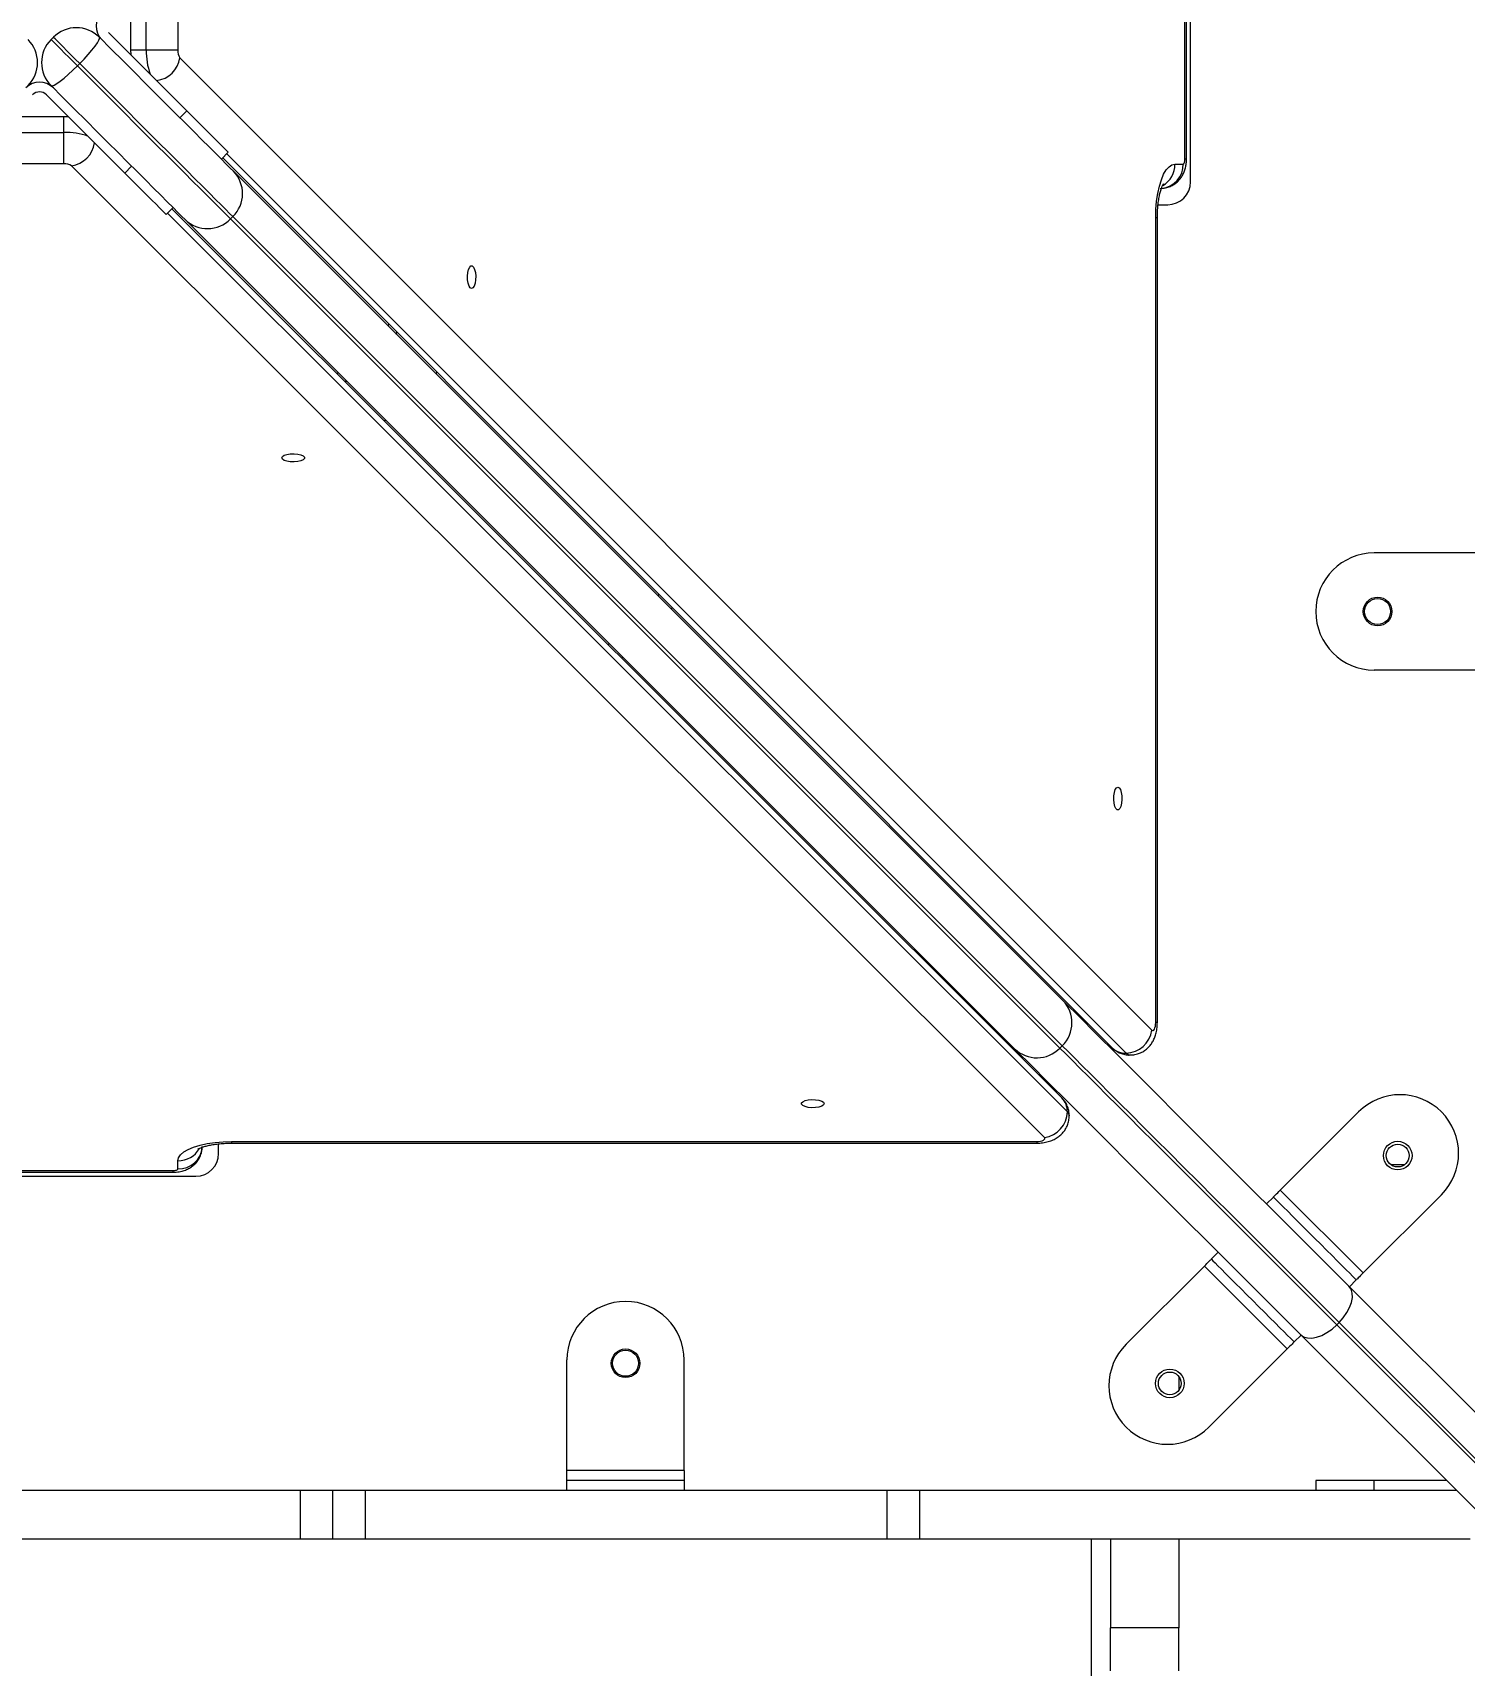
# Model space of a CAD drawing. Header units: millimetres. Extents: x -6332 to 8932, y -6739 to 7096.
# Drawn here: x -1848 to -1409, y 2846 to 3348 of the extents above; entities that cross this region are included whole.
import ezdxf

# ---------------------------------------------------------------- set-up
doc = ezdxf.new("R2010")
doc.units = ezdxf.units.MM
for name, color, linetype in [('DIKOM_ОБЪЕКТ', 7, 'Continuous'), ('DIKOM_РАЗМЕР_ЗОНА', 7, 'Continuous'), ('DIKOM_РАЗМЕР_ОБЪЕКТА', 7, 'Continuous')]:
    doc.layers.add(name, color=color, linetype=linetype)
doc.styles.add('style1', font='arial.ttf', dxfattribs={"width": 0.8})
doc.dimstyles.new('1-50', dxfattribs={"dimtxt": 300, "dimasz": 200, "dimexe": 100, "dimexo": 0, "dimgap": 100, "dimtad": 1, "dimtxsty": 'style1', "dimcen": 200, "dimclrd": 7, "dimclre": 7, "dimclrt": 7, "dimadec": 1, "dimazin": 2, "dimtfac": 1, "dimtmove": 0, "dimatfit": 2, "dimfxl": 0, "dimlwd": 25, "dimlwe": 18, "dimarcsym": 0})

# ---------------------------------------------------------------- blocks, each defined once
blk = doc.blocks.new('*D9')
at = {"layer": 'Defpoints', "color": 0, "transparency": 16777216}
for p in [(777.17, 5593.97), (-4228.73, -3389.78), (7301.72, -3389.78)]:
    blk.add_point(p, dxfattribs=at)
at = {"layer": 'DIKOM_РАЗМЕР_ОБЪЕКТА', "color": 7, "lineweight": 18, "transparency": 16777216}
for p, q in [((777.17, 5593.97), (7401.72, 5593.97)), ((-4228.73, -3389.78), (7401.72, -3389.78))]:
    blk.add_line(p, q, dxfattribs=at)
at = {"layer": 'DIKOM_РАЗМЕР_ОБЪЕКТА', "color": 7, "lineweight": 25, "transparency": 16777216}
blk.add_line((7301.72, 5393.97), (7301.72, -3189.78), dxfattribs=at)
at = {"layer": 'DIKOM_РАЗМЕР_ОБЪЕКТА', "color": 7, "transparency": 16777216}
for points in [[(7268.39, 5393.97), (7335.06, 5393.97), (7301.72, 5593.97)], [(7268.39, -3189.78), (7335.06, -3189.78), (7301.72, -3389.78)]]:
    blk.add_solid(points, dxfattribs=at)
at = {"layer": 'DIKOM_РАЗМЕР_ОБЪЕКТА', "color": 7, "transparency": 16777216, "insert": (7048.55, 1153.71), "char_height": 300, "attachment_point": 5, "rotation": 90, "style": 'style1'}
blk.add_mtext('9000', dxfattribs=at)
blk = doc.blocks.new('*D10')
at = {"layer": 'Defpoints', "color": 0, "transparency": 16777216}
for p in [(4034.78, 3636.59), (-4490.85, -1960.46), (4034.78, -5533.39)]:
    blk.add_point(p, dxfattribs=at)
at = {"layer": 'DIKOM_РАЗМЕР_ОБЪЕКТА', "color": 7, "lineweight": 18, "transparency": 16777216}
for p, q in [((4034.78, 3636.59), (4034.78, -5633.39)), ((-4490.85, -1960.46), (-4490.85, -5633.39))]:
    blk.add_line(p, q, dxfattribs=at)
at = {"layer": 'DIKOM_РАЗМЕР_ОБЪЕКТА', "color": 7, "lineweight": 25, "transparency": 16777216}
blk.add_line((-4290.85, -5533.39), (3834.78, -5533.39), dxfattribs=at)
at = {"layer": 'DIKOM_РАЗМЕР_ОБЪЕКТА', "color": 7, "transparency": 16777216}
for points in [[(-4290.85, -5500.05), (-4290.85, -5566.72), (-4490.85, -5533.39)], [(3834.78, -5500.05), (3834.78, -5566.72), (4034.78, -5533.39)]]:
    blk.add_solid(points, dxfattribs=at)
at = {"layer": 'DIKOM_РАЗМЕР_ОБЪЕКТА', "color": 7, "transparency": 16777216, "insert": (308.03, -5280.21), "char_height": 300, "attachment_point": 5, "style": 'style1'}
blk.add_mtext('8500', dxfattribs=at)
blk = doc.blocks.new('*D11')
at = {"layer": 'Defpoints', "color": 0, "transparency": 16777216}
for p in [(1114.35, 7096.35), (-4349.59, -4627.34), (8831.76, -4627.34)]:
    blk.add_point(p, dxfattribs=at)
at = {"layer": 'DIKOM_РАЗМЕР_ЗОНА', "color": 7, "lineweight": 18, "transparency": 16777216}
for p, q in [((1114.35, 7096.35), (8931.76, 7096.35)), ((-4349.59, -4627.34), (8931.76, -4627.34))]:
    blk.add_line(p, q, dxfattribs=at)
at = {"layer": 'DIKOM_РАЗМЕР_ЗОНА', "color": 7, "lineweight": 25, "transparency": 16777216}
blk.add_line((8831.76, 6896.35), (8831.76, -4427.34), dxfattribs=at)
at = {"layer": 'DIKOM_РАЗМЕР_ЗОНА', "color": 7, "transparency": 16777216}
for points in [[(8798.42, 6896.35), (8865.09, 6896.35), (8831.76, 7096.35)], [(8798.42, -4427.34), (8865.09, -4427.34), (8831.76, -4627.34)]]:
    blk.add_solid(points, dxfattribs=at)
at = {"layer": 'DIKOM_РАЗМЕР_ЗОНА', "color": 7, "transparency": 16777216, "insert": (8578.59, 1308.2), "char_height": 300, "attachment_point": 5, "rotation": 90, "style": 'style1'}
blk.add_mtext('11750', dxfattribs=at)
blk = doc.blocks.new('*D12')
at = {"layer": 'Defpoints', "color": 0, "transparency": 16777216}
for p in [(6134.38, 3354.85), (-6332, -2644.93), (6134.38, -6639)]:
    blk.add_point(p, dxfattribs=at)
at = {"layer": 'DIKOM_РАЗМЕР_ЗОНА', "color": 7, "lineweight": 18, "transparency": 16777216}
for p, q in [((6134.38, 3354.85), (6134.38, -6739)), ((-6332, -2644.93), (-6332, -6739))]:
    blk.add_line(p, q, dxfattribs=at)
at = {"layer": 'DIKOM_РАЗМЕР_ЗОНА', "color": 7, "lineweight": 25, "transparency": 16777216}
blk.add_line((-6132, -6639), (5934.38, -6639), dxfattribs=at)
at = {"layer": 'DIKOM_РАЗМЕР_ЗОНА', "color": 7, "transparency": 16777216}
for points in [[(-6132, -6605.67), (-6132, -6672.33), (-6332, -6639)], [(5934.38, -6605.67), (5934.38, -6672.33), (6134.38, -6639)]]:
    blk.add_solid(points, dxfattribs=at)
at = {"layer": 'DIKOM_РАЗМЕР_ЗОНА', "color": 7, "transparency": 16777216, "insert": (-98.81, -6385.83), "char_height": 300, "attachment_point": 5, "style": 'style1'}
blk.add_mtext('12500', dxfattribs=at)

msp = doc.modelspace()

# ---------------------------------------------------------------- linework, layer by layer
at = {"layer": 'DIKOM_ОБЪЕКТ', "color": 7, "linetype": 'Continuous', "lineweight": 15}
for p, q in [((-1492.794, 3302.087), (-1492.794, 3398.087)), ((-1494.523, 3309.087), (-1494.523, 3391.087)), ((-1494.025, 3309.087), (-1494.025, 3391.087)), ((-1818.357, 3357.56), (-1818.357, 3342.614)), ((-1813.543, 3342.614), (-1813.543, 3357.56)), ((-1803.855, 3357.56), (-1803.855, 3342.614)), ((-1842.795, 3345.844), (-1842.087, 3346.551)), ((-1841.96, 3346.423), (-1842.087, 3346.551)), ((-1841.581, 3346.045), (-1841.96, 3346.423)), ((-1827.884, 3346.218), (-1827.945, 3346.551)), ((-1827.945, 3346.551), (-1824.293, 3342.899)), ((-1801.075, 3323.924), (-1825.117, 3347.965)), ((-1842.795, 3345.844), (-1842.667, 3345.717)), ((-1842.667, 3345.717), (-1842.288, 3345.337)), ((-1842.288, 3345.337), (-1841.671, 3344.721)), ((-1841.671, 3344.721), (-1840.84, 3343.889)), ((-1840.964, 3345.428), (-1841.581, 3346.045)), ((-1840.133, 3344.596), (-1840.964, 3345.428)), ((-1840.84, 3343.889), (-1839.823, 3342.873)), ((-1839.116, 3343.58), (-1840.133, 3344.596)), ((-1839.823, 3342.873), (-1838.659, 3341.708)), ((-1837.951, 3342.415), (-1839.116, 3343.58)), ((-1838.659, 3341.708), (-1837.388, 3340.437)), ((-1836.681, 3341.144), (-1837.951, 3342.415)), ((-1831.377, 3341.253), (-1830.248, 3342.569)), ((-1830.248, 3342.569), (-1829.302, 3343.766)), ((-1829.302, 3343.766), (-1828.576, 3344.798)), ((-1828.576, 3344.798), (-1828.097, 3345.626)), ((-1828.097, 3345.626), (-1827.884, 3346.218)), ((-1824.293, 3342.899), (-1820.7, 3339.306)), ((-1813.543, 3342.614), (-1818.357, 3342.614)), ((-1803.855, 3342.614), (-1813.543, 3342.614)), ((-1837.496, 3335.134), (-1836.112, 3336.403)), ((-1837.388, 3340.437), (-1836.057, 3339.106)), ((-1835.349, 3339.813), (-1836.681, 3341.144)), ((-1836.112, 3336.403), (-1834.713, 3337.763)), ((-1836.057, 3339.106), (-1834.713, 3337.763)), ((-1834.006, 3338.47), (-1835.349, 3339.813)), ((-1834.006, 3338.47), (-1834.713, 3337.763)), ((-1834.713, 3337.763), (-1831, 3334.049)), ((-1834.006, 3338.47), (-1832.646, 3339.869)), ((-1830.293, 3334.756), (-1834.006, 3338.47)), ((-1832.646, 3339.869), (-1831.377, 3341.253)), ((-1820.7, 3339.306), (-1817.189, 3335.795)), ((-1803.261, 3340.261), (-1504.671, 3041.435)), ((-1842.795, 3331.702), (-1842.462, 3331.641)), ((-1839.142, 3328.049), (-1842.795, 3331.702)), ((-1842.462, 3331.641), (-1841.87, 3331.854)), ((-1841.87, 3331.854), (-1841.042, 3332.333)), ((-1841.042, 3332.333), (-1840.009, 3333.059)), ((-1840.009, 3333.059), (-1838.812, 3334.005)), ((-1838.812, 3334.005), (-1837.496, 3335.134)), ((-1831, 3334.049), (-1827.339, 3330.388)), ((-1826.632, 3331.095), (-1830.293, 3334.756)), ((-1817.189, 3335.795), (-1813.778, 3332.383)), ((-1813.778, 3332.383), (-1810.486, 3329.092)), ((-1844.209, 3328.874), (-1820.167, 3304.832)), ((-1835.55, 3324.457), (-1839.142, 3328.049)), ((-1827.339, 3330.388), (-1823.746, 3326.796)), ((-1823.039, 3327.503), (-1826.632, 3331.095)), ((-1823.746, 3326.796), (-1820.239, 3323.288)), ((-1819.532, 3323.995), (-1823.039, 3327.503)), ((-1810.486, 3329.092), (-1807.332, 3325.938)), ((-1838.857, 3322.114), (-1853.803, 3322.114)), ((-1838.857, 3317.299), (-1838.857, 3322.114)), ((-1832.038, 3320.945), (-1835.55, 3324.457)), ((-1820.239, 3323.288), (-1816.831, 3319.881)), ((-1816.124, 3320.588), (-1819.532, 3323.995)), ((-1807.332, 3325.938), (-1804.334, 3322.94)), ((-1804.334, 3322.94), (-1801.508, 3320.115)), ((-1803.197, 3321.803), (-1801.075, 3323.924)), ((-1799.264, 3322.113), (-1801.075, 3323.924)), ((-1797.489, 3320.338), (-1799.264, 3322.113)), ((-1853.803, 3317.299), (-1838.857, 3317.299)), ((-1838.857, 3307.612), (-1838.857, 3317.299)), ((-1828.627, 3317.534), (-1832.038, 3320.945)), ((-1825.335, 3314.242), (-1828.627, 3317.534)), ((-1816.831, 3319.881), (-1813.539, 3316.589)), ((-1812.832, 3317.296), (-1816.124, 3320.588)), ((-1813.539, 3316.589), (-1810.378, 3313.427)), ((-1809.671, 3314.134), (-1812.832, 3317.296)), ((-1801.508, 3320.115), (-1798.872, 3317.478)), ((-1798.872, 3317.478), (-1796.438, 3315.044)), ((-1795.788, 3318.636), (-1797.489, 3320.338)), ((-1794.194, 3317.042), (-1795.788, 3318.636)), ((-1792.74, 3315.589), (-1794.194, 3317.042)), ((-1822.181, 3311.089), (-1825.335, 3314.242)), ((-1810.378, 3313.427), (-1807.36, 3310.41)), ((-1806.653, 3311.117), (-1809.671, 3314.134)), ((-1796.438, 3315.044), (-1794.222, 3312.828)), ((-1794.222, 3312.828), (-1792.236, 3310.842)), ((-1791.456, 3314.305), (-1792.74, 3315.589)), ((-1790.368, 3313.216), (-1791.456, 3314.305)), ((-1789.498, 3312.346), (-1790.368, 3313.216)), ((-1788.863, 3311.711), (-1789.498, 3312.346)), ((-1788.477, 3311.326), (-1788.863, 3311.711)), ((-1788.347, 3311.196), (-1788.477, 3311.326)), ((-1838.857, 3307.612), (-1853.803, 3307.612)), ((-1537.679, 3008.428), (-1836.504, 3307.018)), ((-1819.183, 3308.091), (-1822.181, 3311.089)), ((-1818.046, 3306.953), (-1820.167, 3304.832)), ((-1816.358, 3305.265), (-1819.183, 3308.091)), ((-1807.36, 3310.41), (-1804.5, 3307.55)), ((-1803.793, 3308.257), (-1806.653, 3311.117)), ((-1804.5, 3307.55), (-1801.81, 3304.86)), ((-1801.103, 3305.567), (-1803.793, 3308.257)), ((-1792.236, 3310.842), (-1790.49, 3309.095)), ((-1790.49, 3309.095), (-1788.994, 3307.6)), ((-1790.469, 3309.074), (-1788.347, 3311.196)), ((-1790.087, 3309.456), (-1516.979, 3036.134)), ((-1788.994, 3307.6), (-1787.758, 3306.364)), ((-1512.58, 3034.375), (-1788.765, 3310.778)), ((-1787.758, 3306.364), (-1786.788, 3305.393)), ((-1500.248, 3305.789), (-1499.392, 3306.779)), ((-1499.392, 3306.779), (-1498.49, 3307.384)), ((-1498.49, 3307.384), (-1497.566, 3307.587)), ((-1497.566, 3307.587), (-1495.06, 3307.587)), ((-1495.06, 3307.587), (-1494.955, 3307.616)), ((-1494.955, 3307.616), (-1494.854, 3307.701)), ((-1494.854, 3307.701), (-1494.761, 3307.839)), ((-1494.761, 3307.839), (-1494.68, 3308.026)), ((-1494.68, 3308.026), (-1494.613, 3308.253)), ((-1494.613, 3308.253), (-1494.563, 3308.513)), ((-1494.563, 3308.513), (-1494.533, 3308.794)), ((-1494.533, 3308.794), (-1494.523, 3309.087)), ((-1494.025, 3309.087), (-1494.523, 3309.087)), ((-1820.167, 3304.832), (-1818.356, 3303.021)), ((-1818.356, 3303.021), (-1816.581, 3301.246)), ((-1813.721, 3302.629), (-1816.358, 3305.265)), ((-1811.288, 3300.195), (-1813.721, 3302.629)), ((-1801.81, 3304.86), (-1799.303, 3302.352)), ((-1798.595, 3303.059), (-1801.103, 3305.567)), ((-1799.303, 3302.352), (-1796.988, 3300.038)), ((-1796.281, 3300.745), (-1798.595, 3303.059)), ((-1786.788, 3305.393), (-1531.993, 3050.6)), ((-1502.346, 3300.785), (-1501.744, 3302.754)), ((-1501.744, 3302.754), (-1501.039, 3304.436)), ((-1501.039, 3304.436), (-1500.248, 3305.789)), ((-1816.581, 3301.246), (-1814.88, 3299.544)), ((-1814.88, 3299.544), (-1813.286, 3297.951)), ((-1813.286, 3297.951), (-1811.832, 3296.497)), ((-1811.832, 3296.497), (-1810.548, 3295.213)), ((-1809.071, 3297.979), (-1811.288, 3300.195)), ((-1807.085, 3295.992), (-1809.071, 3297.979)), ((-1796.988, 3300.038), (-1794.878, 3297.927)), ((-1794.171, 3298.635), (-1796.281, 3300.745)), ((-1794.878, 3297.927), (-1792.981, 3296.03)), ((-1792.274, 3296.737), (-1794.171, 3298.635)), ((-1790.598, 3295.062), (-1792.274, 3296.737)), ((-1503.185, 3296.186), (-1502.83, 3298.578)), ((-1502.83, 3298.578), (-1502.346, 3300.785)), ((-1810.548, 3295.213), (-1809.46, 3294.125)), ((-1809.46, 3294.125), (-1808.589, 3293.254)), ((-1808.589, 3293.254), (-1807.955, 3292.62)), ((-1807.955, 3292.62), (-1807.569, 3292.234)), ((-1807.569, 3292.234), (-1807.439, 3292.104)), ((-1807.439, 3292.104), (-1805.318, 3294.225)), ((-1805.339, 3294.246), (-1807.085, 3295.992)), ((-1807.021, 3292.522), (-1530.618, 3016.336)), ((-1532.378, 3020.736), (-1805.7, 3293.843)), ((-1803.844, 3292.751), (-1805.339, 3294.246)), ((-1802.607, 3291.514), (-1803.844, 3292.751)), ((-1801.637, 3290.544), (-1802.607, 3291.514)), ((-1792.981, 3296.03), (-1791.305, 3294.354)), ((-1791.305, 3294.354), (-1789.858, 3292.908)), ((-1789.151, 3293.615), (-1790.598, 3295.062)), ((-1789.858, 3292.908), (-1788.647, 3291.696)), ((-1787.939, 3292.403), (-1789.151, 3293.615)), ((-1788.647, 3291.696), (-1787.676, 3290.725)), ((-1786.969, 3291.432), (-1787.939, 3292.403)), ((-1787.676, 3290.725), (-1786.969, 3291.432)), ((-1532.175, 3036.638), (-1786.969, 3291.432)), ((-1503.474, 3291.087), (-1503.401, 3293.668)), ((-1503.401, 3293.668), (-1503.185, 3296.186)), ((-1502.752, 3295.087), (-1499.794, 3295.087)), ((-1546.843, 3035.75), (-1801.637, 3290.544)), ((-1787.676, 3290.725), (-1532.882, 3035.931)), ((-1503.474, 3043.789), (-1503.474, 3291.087)), ((-1502.977, 3291.087), (-1503.474, 3291.087)), ((-1502.977, 3043.789), (-1502.977, 3291.087)), ((-1714.214, 3275.929), (-1713.824, 3276.303)), ((-1713.824, 3276.303), (-1713.411, 3276.303)), ((-1713.411, 3276.303), (-1713.021, 3275.929)), ((-1714.866, 3273.14), (-1714.765, 3274.257)), ((-1714.832, 3271.992), (-1714.866, 3273.14)), ((-1714.667, 3270.937), (-1714.832, 3271.992)), ((-1714.765, 3274.257), (-1714.539, 3275.222)), ((-1714.539, 3275.222), (-1714.214, 3275.929)), ((-1713.021, 3275.929), (-1712.696, 3275.222)), ((-1712.696, 3275.222), (-1712.47, 3274.257)), ((-1712.403, 3271.992), (-1712.568, 3270.937)), ((-1712.47, 3274.257), (-1712.369, 3273.14)), ((-1712.369, 3273.14), (-1712.403, 3271.992)), ((-1714.387, 3270.089), (-1714.667, 3270.937)), ((-1714.024, 3269.541), (-1714.387, 3270.089)), ((-1713.618, 3269.351), (-1714.024, 3269.541)), ((-1713.211, 3269.541), (-1713.618, 3269.351)), ((-1712.848, 3270.089), (-1713.211, 3269.541)), ((-1712.568, 3270.937), (-1712.848, 3270.089)), ((-1739.143, 3257.749), (-1739.062, 3258.392)), ((-1736.654, 3255.26), (-1736.573, 3255.901)), ((-1755.134, 3243.318), (-1754.491, 3243.398)), ((-1724.434, 3243.752), (-1724.513, 3243.119)), ((-1752.643, 3240.829), (-1752.001, 3240.909)), ((-1739.86, 3228.768), (-1740.494, 3228.689)), ((-1771.943, 3217.313), (-1771.753, 3217.72)), ((-1771.753, 3216.906), (-1771.943, 3217.313)), ((-1771.753, 3217.72), (-1771.205, 3218.082)), ((-1771.205, 3216.543), (-1771.753, 3216.906)), ((-1771.205, 3218.082), (-1770.357, 3218.362)), ((-1770.357, 3216.264), (-1771.205, 3216.543)), ((-1770.357, 3218.362), (-1769.302, 3218.528)), ((-1769.302, 3216.098), (-1770.357, 3216.264)), ((-1769.302, 3218.528), (-1768.154, 3218.562)), ((-1768.154, 3216.064), (-1769.302, 3216.098)), ((-1768.154, 3218.562), (-1767.037, 3218.461)), ((-1767.037, 3216.165), (-1768.154, 3216.064)), ((-1767.037, 3218.461), (-1766.072, 3218.235)), ((-1766.072, 3216.391), (-1767.037, 3216.165)), ((-1766.072, 3218.235), (-1765.365, 3217.909)), ((-1765.365, 3216.716), (-1766.072, 3216.391)), ((-1765.365, 3217.909), (-1764.991, 3217.519)), ((-1764.991, 3217.107), (-1765.365, 3216.716)), ((-1764.991, 3217.519), (-1764.991, 3217.107)), ((-1402.33, 3188.087), (-1436.33, 3188.087)), ((-1656.127, 3175.391), (-1656.44, 3175.046)), ((-1652.284, 3170.89), (-1651.968, 3171.229)), ((-1671.29, 3160.197), (-1671.634, 3159.883)), ((-1667.473, 3155.725), (-1667.134, 3156.041)), ((-1402.33, 3152.087), (-1436.33, 3152.087)), ((-1515.88, 3115.349), (-1515.517, 3115.897)), ((-1515.517, 3115.897), (-1515.111, 3116.087)), ((-1515.111, 3116.087), (-1514.704, 3115.897)), ((-1514.704, 3115.897), (-1514.341, 3115.349)), ((-1516.359, 3112.298), (-1516.325, 3113.446)), ((-1516.258, 3111.181), (-1516.359, 3112.298)), ((-1516.325, 3113.446), (-1516.16, 3114.501)), ((-1516.033, 3110.216), (-1516.258, 3111.181)), ((-1516.16, 3114.501), (-1515.88, 3115.349)), ((-1514.341, 3115.349), (-1514.061, 3114.501)), ((-1513.963, 3111.181), (-1514.188, 3110.216)), ((-1514.061, 3114.501), (-1513.896, 3113.446)), ((-1513.862, 3112.298), (-1513.963, 3111.181)), ((-1513.896, 3113.446), (-1513.862, 3112.298)), ((-1515.707, 3109.509), (-1516.033, 3110.216)), ((-1515.317, 3109.135), (-1515.707, 3109.509)), ((-1514.904, 3109.135), (-1515.317, 3109.135)), ((-1514.514, 3109.509), (-1514.904, 3109.135)), ((-1514.188, 3110.216), (-1514.514, 3109.509)), ((-1531.993, 3050.6), (-1530.142, 3048.749)), ((-1530.142, 3048.749), (-1528.033, 3046.639)), ((-1528.033, 3046.639), (-1525.669, 3044.275)), ((-1525.669, 3044.275), (-1523.052, 3041.658)), ((-1523.052, 3041.658), (-1520.186, 3038.792)), ((-1504.671, 3041.435), (-1504.463, 3041.303)), ((-1504.463, 3041.303), (-1504.249, 3041.312)), ((-1504.249, 3041.312), (-1504.042, 3041.462)), ((-1504.042, 3041.462), (-1503.854, 3041.745)), ((-1503.854, 3041.745), (-1503.695, 3042.144)), ((-1503.695, 3042.144), (-1503.574, 3042.637)), ((-1503.574, 3042.637), (-1503.499, 3043.196)), ((-1503.499, 3043.196), (-1503.474, 3043.789)), ((-1502.977, 3043.789), (-1503.474, 3043.789)), ((-1544.992, 3033.899), (-1546.843, 3035.75)), ((-1532.882, 3035.931), (-1532.175, 3036.638)), ((-1532.882, 3035.931), (-1531.091, 3034.14)), ((-1530.383, 3034.847), (-1532.175, 3036.638)), ((-1520.186, 3038.792), (-1517.074, 3035.68)), ((-1517.074, 3035.68), (-1513.72, 3032.326)), ((-1516.852, 3036.011), (-1516.979, 3036.134)), ((-1542.883, 3031.79), (-1544.992, 3033.899)), ((-1540.518, 3029.426), (-1542.883, 3031.79)), ((-1531.091, 3034.14), (-1529.05, 3032.099)), ((-1528.342, 3032.806), (-1530.383, 3034.847)), ((-1529.05, 3032.099), (-1526.761, 3029.811)), ((-1526.054, 3030.518), (-1528.342, 3032.806)), ((-1523.522, 3027.986), (-1526.054, 3030.518)), ((-1513.72, 3032.326), (-1510.128, 3028.734)), ((-1511.916, 3033.905), (-1512.58, 3034.375)), ((-1511.37, 3033.789), (-1511.916, 3033.905)), ((-1537.901, 3026.809), (-1540.518, 3029.426)), ((-1535.035, 3023.943), (-1537.901, 3026.809)), ((-1526.761, 3029.811), (-1524.229, 3027.278)), ((-1524.229, 3027.278), (-1521.455, 3024.505)), ((-1520.748, 3025.212), (-1523.522, 3027.986)), ((-1510.128, 3028.734), (-1506.302, 3024.908)), ((-1531.923, 3020.831), (-1535.035, 3023.943)), ((-1532.277, 3020.632), (-1532.378, 3020.736)), ((-1528.569, 3017.477), (-1531.923, 3020.831)), ((-1521.455, 3024.505), (-1518.444, 3021.493)), ((-1517.737, 3022.2), (-1520.748, 3025.212)), ((-1518.444, 3021.493), (-1515.198, 3018.247)), ((-1514.491, 3018.954), (-1517.737, 3022.2)), ((-1506.302, 3024.908), (-1502.248, 3020.854)), ((-1502.248, 3020.854), (-1497.969, 3016.575)), ((-1612.282, 3019.074), (-1611.908, 3019.464)), ((-1612.282, 3018.661), (-1612.282, 3019.074)), ((-1611.908, 3018.271), (-1612.282, 3018.661)), ((-1611.908, 3019.464), (-1611.201, 3019.789)), ((-1611.201, 3017.945), (-1611.908, 3018.271)), ((-1611.201, 3019.789), (-1610.236, 3020.015)), ((-1610.236, 3017.72), (-1611.201, 3017.945)), ((-1610.236, 3020.015), (-1609.119, 3020.116)), ((-1609.119, 3017.618), (-1610.236, 3017.72)), ((-1609.119, 3020.116), (-1607.971, 3020.082)), ((-1607.971, 3017.653), (-1609.119, 3017.618)), ((-1607.971, 3020.082), (-1606.916, 3019.916)), ((-1606.916, 3017.818), (-1607.971, 3017.653)), ((-1606.916, 3019.916), (-1606.068, 3019.637)), ((-1606.068, 3018.097), (-1606.916, 3017.818)), ((-1606.068, 3019.637), (-1605.52, 3019.274)), ((-1605.52, 3018.46), (-1606.068, 3018.097)), ((-1605.52, 3019.274), (-1605.33, 3018.867)), ((-1605.33, 3018.867), (-1605.52, 3018.46)), ((-1530.618, 3016.336), (-1530.148, 3015.673)), ((-1530.148, 3015.673), (-1530.032, 3015.126)), ((-1524.977, 3013.885), (-1528.569, 3017.477)), ((-1515.198, 3018.247), (-1511.722, 3014.771)), ((-1511.014, 3015.478), (-1514.491, 3018.954)), ((-1507.312, 3011.776), (-1511.014, 3015.478)), ((-1497.969, 3016.575), (-1493.472, 3012.078)), ((-1465.2, 2992.291), (-1441.158, 3016.332)), ((-1521.151, 3010.059), (-1524.977, 3013.885)), ((-1511.722, 3014.771), (-1508.019, 3011.069)), ((-1508.019, 3011.069), (-1504.096, 3007.145)), ((-1503.388, 3007.852), (-1507.312, 3011.776)), ((-1493.472, 3012.078), (-1488.761, 3007.367)), ((-1800.679, 3004.795), (-1798.997, 3005.5)), ((-1798.997, 3005.5), (-1797.029, 3006.102)), ((-1797.029, 3006.102), (-1794.821, 3006.587)), ((-1794.821, 3006.587), (-1792.429, 3006.941)), ((-1792.429, 3006.941), (-1789.911, 3007.158)), ((-1791.33, 3003.551), (-1791.33, 3006.51)), ((-1789.911, 3007.158), (-1787.33, 3007.23)), ((-1787.33, 3007.23), (-1540.032, 3007.23)), ((-1787.33, 3007.23), (-1787.33, 3006.733)), ((-1787.33, 3006.733), (-1540.032, 3006.733)), ((-1540.032, 3007.23), (-1539.44, 3007.256)), ((-1540.032, 3007.23), (-1540.032, 3006.733)), ((-1539.44, 3007.256), (-1538.881, 3007.331)), ((-1538.881, 3007.331), (-1538.387, 3007.452)), ((-1538.387, 3007.452), (-1537.988, 3007.61)), ((-1537.988, 3007.61), (-1537.705, 3007.799)), ((-1537.705, 3007.799), (-1537.555, 3008.006)), ((-1537.546, 3008.219), (-1537.679, 3008.428)), ((-1537.555, 3008.006), (-1537.546, 3008.219)), ((-1517.097, 3006.004), (-1521.151, 3010.059)), ((-1512.818, 3001.726), (-1517.097, 3006.004)), ((-1504.096, 3007.145), (-1499.955, 3003.005)), ((-1499.248, 3003.712), (-1503.388, 3007.852)), ((-1488.761, 3007.367), (-1483.843, 3002.449)), ((-1803.83, 3001.323), (-1803.627, 3002.247)), ((-1803.83, 2998.817), (-1803.83, 3001.323)), ((-1803.627, 3002.247), (-1803.023, 3003.148)), ((-1803.023, 3003.148), (-1802.032, 3004.005)), ((-1802.032, 3004.005), (-1800.679, 3004.795)), ((-1508.321, 2997.229), (-1512.818, 3001.726)), ((-1499.955, 3003.005), (-1495.603, 2998.652)), ((-1494.896, 2999.36), (-1499.248, 3003.712)), ((-1483.843, 3002.449), (-1478.723, 2997.329)), ((-1894.33, 2996.551), (-1798.33, 2996.551)), ((-1887.33, 2998.279), (-1805.33, 2998.279)), ((-1887.33, 2997.782), (-1805.33, 2997.782)), ((-1805.33, 2998.279), (-1805.037, 2998.29)), ((-1805.33, 2997.782), (-1805.33, 2998.279)), ((-1805.037, 2998.29), (-1804.756, 2998.32)), ((-1804.756, 2998.32), (-1804.497, 2998.37)), ((-1804.497, 2998.37), (-1804.27, 2998.436)), ((-1804.27, 2998.436), (-1804.083, 2998.518)), ((-1804.083, 2998.518), (-1803.944, 2998.611)), ((-1803.944, 2998.611), (-1803.859, 2998.712)), ((-1803.859, 2998.712), (-1803.83, 2998.817)), ((-1503.611, 2992.518), (-1508.321, 2997.229)), ((-1495.603, 2998.652), (-1491.044, 2994.094)), ((-1490.337, 2994.801), (-1494.896, 2999.36)), ((-1478.723, 2997.329), (-1473.409, 2992.014)), ((-1427.051, 3000.087), (-1431.223, 3000.087)), ((-1498.692, 2987.6), (-1503.611, 2992.518)), ((-1491.044, 2994.094), (-1486.285, 2989.334)), ((-1485.578, 2990.041), (-1490.337, 2994.801)), ((-1473.409, 2992.014), (-1467.905, 2986.511)), ((-1467.321, 2990.17), (-1467.28, 2990.21)), ((-1467.28, 2990.21), (-1467.159, 2990.331)), ((-1467.159, 2990.331), (-1466.963, 2990.527)), ((-1466.963, 2990.527), (-1466.7, 2990.791)), ((-1466.7, 2990.791), (-1466.378, 2991.112)), ((-1466.378, 2991.112), (-1466.011, 2991.479)), ((-1466.011, 2991.479), (-1465.613, 2991.877)), ((-1465.613, 2991.877), (-1465.2, 2992.291)), ((-1439.744, 2966.835), (-1465.2, 2992.291)), ((-1439.744, 2966.835), (-1415.702, 2990.877)), ((-1493.573, 2982.48), (-1498.692, 2987.6)), ((-1486.285, 2989.334), (-1481.33, 2984.38)), ((-1480.623, 2985.087), (-1485.578, 2990.041)), ((-1469.442, 2988.048), (-1467.321, 2990.17)), ((-1467.905, 2986.511), (-1462.219, 2980.825)), ((-1467.191, 2990.04), (-1467.321, 2990.17)), ((-1466.805, 2989.654), (-1467.191, 2990.04)), ((-1466.171, 2989.019), (-1466.805, 2989.654)), ((-1465.3, 2988.149), (-1466.171, 2989.019)), ((-1464.212, 2987.061), (-1465.3, 2988.149)), ((-1462.928, 2985.776), (-1464.212, 2987.061)), ((-1461.474, 2984.323), (-1462.928, 2985.776)), ((-1488.258, 2977.165), (-1493.573, 2982.48)), ((-1481.33, 2984.38), (-1476.187, 2979.236)), ((-1475.48, 2979.943), (-1480.623, 2985.087)), ((-1462.219, 2980.825), (-1456.358, 2974.963)), ((-1459.88, 2982.729), (-1461.474, 2984.323)), ((-1458.179, 2981.027), (-1459.88, 2982.729)), ((-1456.404, 2979.253), (-1458.179, 2981.027)), ((-1482.754, 2971.661), (-1488.258, 2977.165)), ((-1476.187, 2979.236), (-1470.86, 2973.91)), ((-1470.153, 2974.617), (-1475.48, 2979.943)), ((-1454.593, 2977.441), (-1456.404, 2979.253)), ((-1452.782, 2975.63), (-1454.593, 2977.441)), ((-1451.007, 2973.856), (-1452.782, 2975.63)), ((-1487.722, 2969.768), (-1487.356, 2970.135)), ((-1487.356, 2970.135), (-1487.034, 2970.456)), ((-1487.034, 2970.456), (-1486.77, 2970.72)), ((-1486.77, 2970.72), (-1486.574, 2970.916)), ((-1486.574, 2970.916), (-1486.453, 2971.037)), ((-1486.453, 2971.037), (-1486.413, 2971.077)), ((-1486.413, 2971.077), (-1484.291, 2973.199)), ((-1486.413, 2971.077), (-1486.283, 2970.948)), ((-1486.283, 2970.948), (-1485.897, 2970.562)), ((-1485.897, 2970.562), (-1485.263, 2969.927)), ((-1477.068, 2965.975), (-1482.754, 2971.661)), ((-1470.86, 2973.91), (-1465.358, 2968.407)), ((-1464.651, 2969.114), (-1470.153, 2974.617)), ((-1456.358, 2974.963), (-1450.328, 2968.934)), ((-1449.306, 2972.154), (-1451.007, 2973.856)), ((-1447.712, 2970.56), (-1449.306, 2972.154)), ((-1446.258, 2969.107), (-1447.712, 2970.56)), ((-1488.534, 2968.956), (-1512.576, 2944.914)), ((-1488.534, 2968.956), (-1488.12, 2969.37)), ((-1488.534, 2968.956), (-1463.078, 2943.501)), ((-1488.12, 2969.37), (-1487.722, 2969.768)), ((-1485.263, 2969.927), (-1484.392, 2969.057)), ((-1484.392, 2969.057), (-1483.304, 2967.969)), ((-1483.304, 2967.969), (-1482.02, 2966.685)), ((-1482.02, 2966.685), (-1480.566, 2965.231)), ((-1480.566, 2965.231), (-1478.972, 2963.637)), ((-1471.207, 2960.114), (-1477.068, 2965.975)), ((-1465.358, 2968.407), (-1459.686, 2962.735)), ((-1458.979, 2963.442), (-1464.651, 2969.114)), ((-1450.328, 2968.934), (-1444.138, 2962.744)), ((-1444.974, 2967.823), (-1446.258, 2969.107)), ((-1443.886, 2966.734), (-1444.974, 2967.823)), ((-1443.015, 2965.864), (-1443.886, 2966.734)), ((-1442.381, 2965.229), (-1443.015, 2965.864)), ((-1441.995, 2964.843), (-1442.381, 2965.229)), ((-1441.244, 2965.335), (-1441.508, 2965.071)), ((-1440.922, 2965.656), (-1441.244, 2965.335)), ((-1440.556, 2966.023), (-1440.922, 2965.656)), ((-1440.158, 2966.421), (-1440.556, 2966.023)), ((-1439.744, 2966.835), (-1440.158, 2966.421)), ((-1478.972, 2963.637), (-1477.271, 2961.936)), ((-1477.271, 2961.936), (-1475.496, 2960.161)), ((-1475.496, 2960.161), (-1473.685, 2958.35)), ((-1465.177, 2954.085), (-1471.207, 2960.114)), ((-1459.686, 2962.735), (-1453.851, 2956.901)), ((-1453.144, 2957.608), (-1458.979, 2963.442)), ((-1444.138, 2962.744), (-1380.614, 2899.22)), ((-1443.483, 2961.817), (-1444.138, 2962.744)), ((-1441.865, 2964.714), (-1443.986, 2962.592)), ((-1443.124, 2960.654), (-1443.483, 2961.817)), ((-1443.077, 2959.299), (-1443.124, 2960.654)), ((-1441.865, 2964.714), (-1441.995, 2964.843)), ((-1441.824, 2964.754), (-1441.865, 2964.714)), ((-1441.704, 2964.875), (-1441.824, 2964.754)), ((-1441.508, 2965.071), (-1441.704, 2964.875)), ((-1473.685, 2958.35), (-1471.873, 2956.538)), ((-1471.873, 2956.538), (-1470.099, 2954.764)), ((-1453.851, 2956.901), (-1447.861, 2950.91)), ((-1447.154, 2951.617), (-1453.144, 2957.608)), ((-1444.756, 2954.632), (-1443.909, 2956.229)), ((-1443.909, 2956.229), (-1443.341, 2957.805)), ((-1443.341, 2957.805), (-1443.077, 2959.299)), ((-1470.099, 2954.764), (-1468.397, 2953.062)), ((-1468.397, 2953.062), (-1466.804, 2951.469)), ((-1466.804, 2951.469), (-1465.35, 2950.015)), ((-1458.988, 2947.895), (-1465.177, 2954.085)), ((-1449.318, 2949.609), (-1447.861, 2950.91)), ((-1447.861, 2950.91), (-1447.154, 2951.617)), ((-1447.861, 2950.91), (-1384.337, 2887.386)), ((-1447.154, 2951.617), (-1445.852, 2953.075)), ((-1383.629, 2888.093), (-1447.154, 2951.617)), ((-1445.852, 2953.075), (-1444.756, 2954.632)), ((-1465.35, 2950.015), (-1464.066, 2948.731)), ((-1464.066, 2948.731), (-1462.977, 2947.642)), ((-1462.977, 2947.642), (-1462.107, 2946.772)), ((-1462.107, 2946.772), (-1461.472, 2946.137)), ((-1461.314, 2945.264), (-1461.578, 2945)), ((-1461.472, 2946.137), (-1461.086, 2945.751)), ((-1461.118, 2945.46), (-1461.314, 2945.264)), ((-1460.998, 2945.581), (-1461.118, 2945.46)), ((-1461.086, 2945.751), (-1460.957, 2945.622)), ((-1460.957, 2945.622), (-1460.998, 2945.581)), ((-1458.836, 2947.743), (-1460.957, 2945.622)), ((-1395.463, 2884.371), (-1458.988, 2947.895)), ((-1458.988, 2947.895), (-1458.06, 2947.239)), ((-1458.06, 2947.239), (-1456.897, 2946.881)), ((-1456.897, 2946.881), (-1455.543, 2946.833)), ((-1455.543, 2946.833), (-1454.049, 2947.098)), ((-1454.049, 2947.098), (-1452.473, 2947.665)), ((-1452.473, 2947.665), (-1450.875, 2948.513)), ((-1450.875, 2948.513), (-1449.318, 2949.609)), ((-1684.33, 2906.087), (-1684.33, 2940.087)), ((-1648.33, 2906.087), (-1648.33, 2940.087)), ((-1463.078, 2943.501), (-1487.12, 2919.459)), ((-1462.664, 2943.914), (-1463.078, 2943.501)), ((-1462.266, 2944.312), (-1462.664, 2943.914)), ((-1461.9, 2944.679), (-1462.266, 2944.312)), ((-1461.578, 2945), (-1461.9, 2944.679)), ((-1496.33, 2934.979), (-1496.33, 2930.808)), ((-1648.33, 2906.087), (-1684.33, 2906.087)), ((-1684.33, 2903.087), (-1684.33, 2906.087)), ((-1648.33, 2906.087), (-1648.33, 2903.087)), ((-1926.33, 2900.087), (-1766.33, 2900.087)), ((-1766.33, 2900.087), (-1756.33, 2900.087)), ((-1766.33, 2900.087), (-1766.33, 2885.087)), ((-1756.33, 2900.087), (-1756.33, 2885.087)), ((-1756.33, 2900.087), (-1746.33, 2900.087)), ((-1746.33, 2900.087), (-1746.33, 2885.087)), ((-1746.33, 2900.087), (-1586.067, 2900.087)), ((-1684.33, 2900.087), (-1684.33, 2903.087)), ((-1648.33, 2903.087), (-1684.33, 2903.087)), ((-1648.33, 2903.087), (-1648.33, 2900.087)), ((-1586.067, 2900.087), (-1586.067, 2885.087)), ((-1586.067, 2900.087), (-1576.081, 2900.087)), ((-1576.081, 2900.087), (-1576.081, 2885.087)), ((-1576.081, 2900.087), (-1411.179, 2900.087)), ((-1454.33, 2903.087), (-1454.33, 2900.087)), ((-1436.33, 2903.087), (-1454.33, 2903.087)), ((-1436.33, 2900.087), (-1436.33, 2903.087)), ((-1414.179, 2903.087), (-1436.33, 2903.087)), ((-1926.33, 2885.087), (-1766.33, 2885.087)), ((-1766.33, 2885.087), (-1756.33, 2885.087)), ((-1756.33, 2885.087), (-1746.33, 2885.087)), ((-1746.33, 2885.087), (-1586.067, 2885.087)), ((-1586.067, 2885.087), (-1576.081, 2885.087)), ((-1576.081, 2885.087), (-1406.918, 2885.087)), ((-1523.33, 2885.087), (-1523.33, 1423.389)), ((-1517.33, 2885.087), (-1517.33, 2857.799)), ((-1496.33, 2885.087), (-1496.33, 2857.799)), ((-1496.33, 2857.799), (-1517.33, 2857.799)), ((-1517.33, 2844.571), (-1517.33, 2857.799)), ((-1496.33, 2844.571), (-1496.33, 2857.799))]:
    msp.add_line(p, q, dxfattribs=at)
for centre, radius in [((-1435.33, 3170.087), 4.4), ((-1435.33, 3170.087), 4), ((-1429.137, 3002.897), 4.4), ((-1429.137, 3002.897), 3.5), ((-1666.33, 2939.087), 4.4), ((-1666.33, 2939.087), 4), ((-1499.141, 2932.894), 4.4), ((-1499.141, 2932.894), 3.5)]:
    msp.add_circle(centre, radius, dxfattribs=at)
for centre, radius, start, end in [((-1822.996, 3350.087), 6, 135, 225), ((-1835.016, 3339.48), 10, 45, 135), ((-1856.937, 3338.773), 10, 315, 45), ((-1835.724, 3338.773), 10, 135, 225), ((-1792.862, 3342.097), 20.688, 178.56649, 199.40809), ((-1800.109, 3342.307), 3.758, 175.30421, 212.98667), ((-1811.424, 3341.423), 8.245, 277.17132, 351.89423), ((-1846.33, 3326.752), 6, 45, 135), ((-1846.33, 3326.752), 3, 45, 135), ((-1838.337, 3296.637), 20.669, 70.58128, 91.44177), ((-1837.665, 3315.179), 8.243, 278.09937, 352.83508), ((-1838.551, 3303.864), 3.76, 57.02639, 94.67998), ((-1502.342, 3307.355), 7.286, 275.11862, 1.82307), ((-1505.124, 3307.474), 7.559, 300.43054, 0.85395), ((-1793.861, 3298.503), 9.874, 314.2655, 44.2473), ((-1499.794, 3302.087), 7, 270, 0), ((-1794.747, 3297.618), 9.875, 225.75643, 315.73077), ((-1436.33, 3170.087), 18, 90, 270), ((-1539.068, 3043.71), 9.875, 314.26813, 44.24472), ((-1512.793, 3042.574), 8.201, 271.4911, 352.01995), ((-1539.953, 3042.824), 9.875, 225.75662, 315.73057), ((-1512.672, 3040.532), 6.157, 227.23689, 270.86128), ((-1536.775, 3016.428), 6.157, 359.14348, 43.06572), ((-1428.43, 3003.604), 18, 315, 135), ((-1538.817, 3016.55), 8.202, 277.97925, 358.50509), ((-1803.598, 3006.099), 7.286, 268.17297, 354.84547), ((-1803.718, 3008.882), 7.56, 269.15159, 329.58738), ((-1798.33, 3003.551), 7, 270, 0), ((-1666.33, 2940.087), 18, 0, 180), ((-1499.848, 2932.187), 18, 135, 315)]:
    msp.add_arc(centre, radius, start, end, dxfattribs=at)
for points, knots in [([(-1818.357, 3342.614), (-1818.356, 3342.294), (-1818.355, 3341.784), (-1818.28, 3341.287), (-1818.253, 3341.101)], [0, 0, 0, 0, 0.6271182, 1, 1, 1, 1]), ([(-1837.348, 3322.013), (-1837.507, 3322.037), (-1838.003, 3322.111), (-1838.512, 3322.113), (-1838.857, 3322.114)], [0, 0, 0, 0, 0.3206835, 1, 1, 1, 1]), ([(-1502.062, 3300.087), (-1501.516, 3300.12), (-1500.483, 3300.184), (-1499.055, 3300.655), (-1497.831, 3301.305), (-1496.788, 3302.121), (-1495.924, 3303.059), (-1495.231, 3304.095), (-1494.692, 3305.227), (-1494.298, 3306.482), (-1494.065, 3307.782), (-1494.038, 3308.675), (-1494.025, 3309.087)], [0, 0, 0, 0, 0.121186, 0.228836, 0.3307707, 0.428122, 0.5219772, 0.6137841, 0.705832, 0.8022513, 0.9089038, 1, 1, 1, 1]), ([(-1502.977, 3291.087), (-1502.974, 3291.421), (-1502.966, 3292.397), (-1502.881, 3293.996), (-1502.694, 3295.805), (-1502.428, 3297.458), (-1502.108, 3298.891), (-1501.774, 3300.009), (-1501.467, 3300.806), (-1501.242, 3301.279), (-1501.107, 3301.485), (-1501.127, 3301.46), (-1501.133, 3301.453)], [0, 0, 0, 0, 0.0665313, 0.1941735, 0.3209395, 0.4456691, 0.5672204, 0.6843916, 0.7846243, 0.8786995, 0.9677549, 1, 1, 1, 1]), ([(-1511.362, 3033.822), (-1510.977, 3033.826), (-1510.09, 3033.834), (-1508.766, 3034.194), (-1507.464, 3034.784), (-1506.339, 3035.564), (-1505.391, 3036.483), (-1504.609, 3037.52), (-1503.98, 3038.67), (-1503.489, 3039.961), (-1503.142, 3041.429), (-1502.993, 3042.739), (-1502.98, 3043.546), (-1502.977, 3043.789)], [0, 0, 0, 0, 0.0784063, 0.1804882, 0.2771405, 0.3696904, 0.459407, 0.547784, 0.6372079, 0.7315883, 0.8363643, 0.9506684, 1, 1, 1, 1]), ([(-1516.979, 3036.134), (-1516.641, 3035.827), (-1515.942, 3035.193), (-1514.683, 3034.472), (-1513.287, 3033.992), (-1512.154, 3033.769), (-1511.511, 3033.812), (-1511.362, 3033.822)], [0, 0, 0, 0, 0.2203712, 0.4547205, 0.6910576, 0.9287304, 1, 1, 1, 1]), ([(-1530.036, 3015.119), (-1530.035, 3015.132), (-1529.985, 3015.665), (-1530.161, 3016.699), (-1530.574, 3018.121), (-1531.235, 3019.372), (-1531.873, 3020.215), (-1532.28, 3020.635), (-1532.378, 3020.736)], [0, 0, 0, 0, 0.0063542, 0.2570448, 0.4929447, 0.7171039, 0.9323747, 1, 1, 1, 1]), ([(-1540.032, 3006.733), (-1539.713, 3006.74), (-1538.806, 3006.758), (-1537.332, 3006.956), (-1535.751, 3007.386), (-1534.35, 3008.01), (-1533.14, 3008.797), (-1532.082, 3009.769), (-1531.199, 3010.926), (-1530.538, 3012.241), (-1530.112, 3013.657), (-1530.061, 3014.635), (-1530.036, 3015.119)], [0, 0, 0, 0, 0.0647007, 0.1841822, 0.3035997, 0.405993, 0.5038768, 0.6017504, 0.7006617, 0.8006513, 0.9014318, 1, 1, 1, 1]), ([(-1805.33, 2997.782), (-1805, 2997.79), (-1804.068, 2997.814), (-1802.666, 2998.056), (-1801.212, 2998.545), (-1799.971, 2999.2), (-1798.868, 3000.038), (-1797.907, 3001.075), (-1797.133, 3002.294), (-1796.594, 3003.656), (-1796.357, 3004.856), (-1796.337, 3005.583), (-1796.33, 3005.819)], [0, 0, 0, 0, 0.0730381, 0.2064898, 0.3160139, 0.4172262, 0.5194464, 0.62391, 0.7305034, 0.8385793, 0.947599, 1, 1, 1, 1]), ([(-1797.697, 3004.887), (-1797.697, 3004.887), (-1797.697, 3004.888), (-1797.411, 3005.056), (-1796.855, 3005.305), (-1796.006, 3005.611), (-1794.88, 3005.926), (-1793.494, 3006.222), (-1791.888, 3006.47), (-1790.114, 3006.647), (-1788.567, 3006.724), (-1787.631, 3006.731), (-1787.33, 3006.733)], [0, 0, 0, 0, 0.0586044, 0.148343, 0.2435094, 0.3455587, 0.4545816, 0.5698038, 0.6899905, 0.8138238, 0.9400451, 1, 1, 1, 1])]:
    msp.add_open_spline(points, degree=3, knots=knots, dxfattribs=at)

# ---------------------------------------------------------------- dimensions: what is measured, and where the dimension line sits
at = {"layer": 'DIKOM_РАЗМЕР_ЗОНА'}
dim = msp.add_linear_dim(base=(8831.757, -4627.344), p1=(1114.346, 7096.351), p2=(-4349.589, -4627.344), angle=90, text='11750', dimstyle='1-50', dxfattribs=at)
dim.commit()
dim.dimension.update_dxf_attribs({"geometry": '*D11', "text_midpoint": (8831.757, 1308.196), "dimtype": 160})
dim = msp.add_linear_dim(base=(6134.379, -6639), p1=(-6332, -2644.933), p2=(6134.379, 3354.853), text='12500', dimstyle='1-50', dxfattribs=at)
dim.commit()
dim.dimension.update_dxf_attribs({"geometry": '*D12', "text_midpoint": (-98.81, -6639), "dimtype": 160})
at = {"layer": 'DIKOM_РАЗМЕР_ОБЪЕКТА'}
dim = msp.add_linear_dim(base=(7301.722, -3389.779), p1=(777.17, 5593.968), p2=(-4228.728, -3389.779), angle=90, text='9000', dimstyle='1-50', dxfattribs=at)
dim.commit()
dim.dimension.update_dxf_attribs({"geometry": '*D9', "text_midpoint": (7301.722, 1153.714), "dimtype": 160})
dim = msp.add_linear_dim(base=(4034.777, -5533.386), p1=(-4490.848, -1960.464), p2=(4034.777, 3636.587), text='8500', dimstyle='1-50', dxfattribs=at)
dim.commit()
dim.dimension.update_dxf_attribs({"geometry": '*D10', "text_midpoint": (308.034, -5533.386), "dimtype": 160})

doc.saveas('drawing.dxf')
